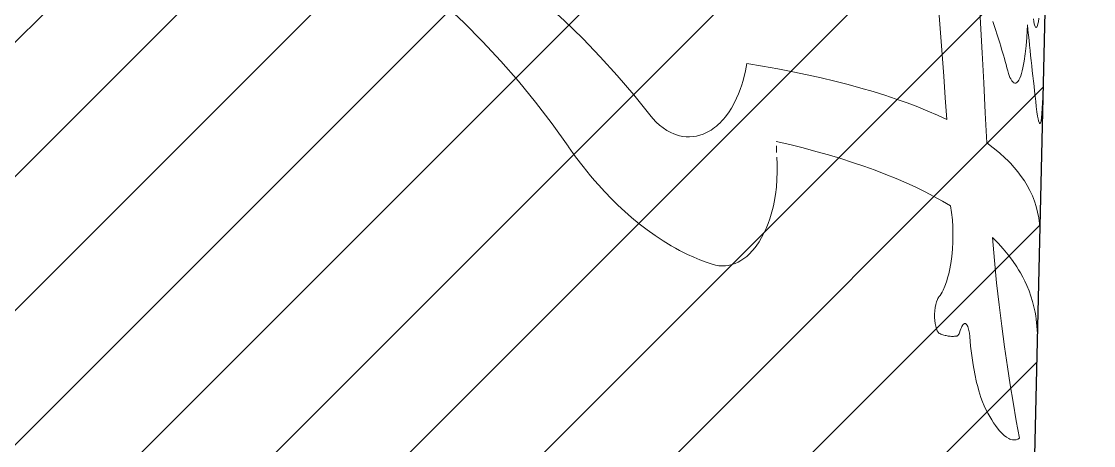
# Model space of a CAD drawing. Extents: x -99 to 297, y 0 to 529.
# Drawn here: x -52.44 to -29.84, y 201.58 to 210.53 of the extents above; entities that cross this region are included whole.
import ezdxf

# ---------------------------------------------------------------- set-up
doc = ezdxf.new("R2010")
doc.units = 0
doc.linetypes.add('DASHED', pattern=[15, 12, -3])

msp = doc.modelspace()

# ---------------------------------------------------------------- linework, layer by layer
at = {"color": 7, "lineweight": 30}
msp.add_line((-32.237, 151.402), (-29.838, 254.886), dxfattribs=at)
at = {"color": 7, "lineweight": 13}
for p, q in [((-96.773, 165.889), (-30.362, 232.3)), ((-96.708, 163.125), (-30.429, 229.405)), ((-96.644, 160.361), (-30.496, 226.509)), ((-96.58, 157.596), (-30.563, 223.614)), ((-96.516, 154.832), (-30.63, 220.718)), ((-96.452, 152.067), (-30.697, 217.822)), ((-96.668, 149.023), (-30.764, 214.927)), ((-97.784, 145.079), (-30.831, 212.031)), ((-98.639, 141.395), (-30.899, 209.136)), ((-98.837, 138.369), (-30.966, 206.24)), ((-98.837, 135.541), (-31.033, 203.345))]:
    msp.add_line(p, q, dxfattribs=at)
at = {"color": 7, "linetype": 'DASHED', "lineweight": 13, "ltscale": 0.005151}
msp.add_line((-30.891, 209.472), (-30.886, 209.678), dxfattribs=at)
at = {"color": 7, "linetype": 'DASHED', "lineweight": 13, "ltscale": 0.011943}
msp.add_line((-36.51, 207.519), (-36.529, 207.997), dxfattribs=at)
at = {"color": 7, "linetype": 'DASHED', "lineweight": 13}
for points in [[(-31.646, 209.483), (-31.631, 209.431), (-31.615, 209.384), (-31.6, 209.346), (-31.584, 209.312), (-31.562, 209.273), (-31.549, 209.257), (-31.536, 209.243), (-31.525, 209.234), (-31.514, 209.228), (-31.495, 209.223), (-31.476, 209.225), (-31.457, 209.235), (-31.438, 209.252), (-31.426, 209.268), (-31.414, 209.286), (-31.391, 209.332), (-31.374, 209.378), (-31.358, 209.429), (-31.342, 209.487), (-31.328, 209.55), (-31.302, 209.69), (-31.28, 209.845), (-31.261, 210.012), (-31.247, 210.186), (-31.239, 210.319), (-31.232, 210.454)], [(-31.107, 210.579), (-31.098, 210.524), (-31.088, 210.477), (-31.081, 210.451), (-31.074, 210.431), (-31.068, 210.417), (-31.062, 210.407), (-31.055, 210.401), (-31.05, 210.399), (-31.046, 210.4), (-31.041, 210.402), (-31.036, 210.407), (-31.028, 210.421), (-31.019, 210.442), (-31.01, 210.476), (-31.001, 210.519), (-30.989, 210.594)], [(-37.146, 209.641), (-37.174, 209.487), (-37.211, 209.335), (-37.231, 209.261), (-37.254, 209.188), (-37.287, 209.093), (-37.323, 209), (-37.362, 208.909), (-37.415, 208.801), (-37.474, 208.698), (-37.536, 208.601), (-37.604, 208.51), (-37.639, 208.468), (-37.676, 208.427), (-37.713, 208.388), (-37.751, 208.352), (-37.788, 208.319), (-37.827, 208.288), (-37.865, 208.26), (-37.903, 208.234), (-37.957, 208.202), (-38.011, 208.174), (-38.066, 208.15), (-38.137, 208.125), (-38.208, 208.107), (-38.281, 208.096), (-38.354, 208.091), (-38.427, 208.093), (-38.5, 208.102), (-38.564, 208.114), (-38.627, 208.132), (-38.69, 208.155), (-38.752, 208.183), (-38.792, 208.204), (-38.832, 208.227), (-38.911, 208.279), (-38.987, 208.339), (-39.06, 208.405), (-39.129, 208.479), (-39.195, 208.559)], [(-31.045, 208.731), (-31.032, 208.621), (-31.018, 208.529), (-31.008, 208.472), (-30.998, 208.428), (-30.985, 208.392), (-30.979, 208.382), (-30.974, 208.376), (-30.971, 208.375), (-30.967, 208.376), (-30.964, 208.378), (-30.958, 208.386), (-30.952, 208.403), (-30.945, 208.429), (-30.935, 208.496), (-30.926, 208.585), (-30.918, 208.696), (-30.907, 208.921), (-30.901, 209.092), (-30.891, 209.472)], [(-30.971, 206.023), (-30.971, 206.146), (-30.979, 206.268), (-30.994, 206.387), (-31.017, 206.505), (-31.046, 206.621), (-31.083, 206.736), (-31.127, 206.848), (-31.179, 206.959), (-31.238, 207.068), (-31.297, 207.164), (-31.361, 207.259), (-31.432, 207.352), (-31.509, 207.444), (-31.591, 207.534), (-31.645, 207.59), (-31.702, 207.645), (-31.822, 207.754), (-31.951, 207.86), (-32.089, 207.963)], [(-40.917, 207.897), (-40.909, 207.885), (-40.757, 207.673), (-40.601, 207.467), (-40.44, 207.269), (-40.359, 207.172), (-40.276, 207.078), (-40.141, 206.93), (-40.004, 206.788), (-39.864, 206.651), (-39.723, 206.519), (-39.579, 206.393), (-39.415, 206.258), (-39.25, 206.13), (-39.082, 206.011), (-38.913, 205.899), (-38.742, 205.795), (-38.655, 205.746), (-38.568, 205.698), (-38.483, 205.654), (-38.397, 205.613), (-38.267, 205.553), (-38.137, 205.499), (-38.007, 205.45), (-37.876, 205.406)], [(-37.876, 205.406), (-37.808, 205.387), (-37.738, 205.376), (-37.669, 205.371), (-37.6, 205.373), (-37.531, 205.383), (-37.463, 205.399), (-37.397, 205.421), (-37.333, 205.45), (-37.271, 205.485), (-37.21, 205.525), (-37.151, 205.572), (-37.115, 205.603), (-37.08, 205.637), (-37.046, 205.672), (-37.013, 205.71), (-36.949, 205.79), (-36.89, 205.877), (-36.836, 205.967), (-36.786, 206.063), (-36.74, 206.163), (-36.698, 206.267), (-36.664, 206.362), (-36.634, 206.461), (-36.606, 206.561), (-36.588, 206.638), (-36.572, 206.716), (-36.545, 206.874), (-36.525, 207.034), (-36.513, 207.195), (-36.508, 207.357), (-36.51, 207.519)], [(-32.852, 206.637), (-32.83, 206.494), (-32.815, 206.345), (-32.805, 206.192), (-32.802, 206.036), (-32.805, 205.879), (-32.814, 205.723), (-32.829, 205.569), (-32.849, 205.419), (-32.876, 205.275), (-32.892, 205.206), (-32.909, 205.139), (-32.939, 205.038), (-32.973, 204.944), (-33.011, 204.858), (-33.032, 204.819), (-33.053, 204.782), (-33.075, 204.749), (-33.097, 204.719)], [(-31.402, 201.74), (-31.468, 202.108), (-31.535, 202.502), (-31.594, 202.863), (-31.653, 203.241), (-31.714, 203.664), (-31.773, 204.101), (-31.829, 204.552), (-31.881, 205.015), (-31.928, 205.488), (-31.971, 205.97)], [(-31.971, 205.97), (-31.852, 205.852), (-31.742, 205.731), (-31.639, 205.608), (-31.544, 205.482), (-31.458, 205.354), (-31.417, 205.29), (-31.378, 205.224), (-31.33, 205.136), (-31.285, 205.047), (-31.244, 204.957), (-31.199, 204.847), (-31.159, 204.736), (-31.125, 204.623), (-31.095, 204.509), (-31.07, 204.394), (-31.057, 204.321), (-31.047, 204.248), (-31.038, 204.174), (-31.031, 204.099), (-31.023, 203.948), (-31.022, 203.795)], [(-33.097, 204.719), (-33.108, 204.705), (-33.119, 204.685), (-33.13, 204.664), (-33.149, 204.613), (-33.165, 204.557), (-33.177, 204.493), (-33.186, 204.424), (-33.19, 204.355), (-33.19, 204.286), (-33.186, 204.22), (-33.177, 204.155), (-33.166, 204.098), (-33.151, 204.047), (-33.132, 204.004), (-33.115, 203.976), (-33.097, 203.956), (-33.077, 203.943)], [(-32.647, 204.011), (-32.636, 204.045), (-32.625, 204.076), (-32.615, 204.097), (-32.604, 204.115), (-32.592, 204.132), (-32.578, 204.145), (-32.569, 204.151), (-32.56, 204.154), (-32.55, 204.155), (-32.541, 204.154), (-32.532, 204.15), (-32.523, 204.143), (-32.511, 204.131), (-32.5, 204.114), (-32.49, 204.093), (-32.48, 204.069), (-32.465, 204.013), (-32.454, 203.952), (-32.447, 203.886)], [(-32.723, 203.893), (-32.715, 203.895), (-32.707, 203.899), (-32.695, 203.91), (-32.684, 203.924), (-32.673, 203.942), (-32.663, 203.963), (-32.647, 204.011)], [(-32.447, 203.886), (-32.429, 203.682), (-32.406, 203.484), (-32.376, 203.285), (-32.342, 203.095), (-32.303, 202.915), (-32.281, 202.826), (-32.258, 202.74), (-32.235, 202.666), (-32.212, 202.596), (-32.178, 202.503), (-32.143, 202.418), (-32.106, 202.342)], [(-32.106, 202.342), (-32.065, 202.265), (-32.024, 202.193), (-31.984, 202.127), (-31.944, 202.065), (-31.906, 202.01), (-31.869, 201.958), (-31.818, 201.896), (-31.769, 201.842), (-31.72, 201.797), (-31.673, 201.76), (-31.627, 201.732), (-31.605, 201.722), (-31.583, 201.713), (-31.544, 201.704), (-31.506, 201.702), (-31.47, 201.707), (-31.435, 201.72), (-31.402, 201.74)]]:
    msp.add_lwpolyline(points, dxfattribs=at)
for centre, radius, start, end in [((-466.581, 186.203), 435.037, 2.86708, 4.20126), ((-474.586, 176.216), 442.831, 4.17507, 5.12381), ((-51.08, 204.213), 20.136, 15.174, 18.2696), ((167.656, 231.223), 199.97, 185.96159, 186.45803), ((-32.812, 204.526), 0.64, 245.5582, 278.0071)]:
    msp.add_arc(centre, radius, start, end, dxfattribs=at)
for centre, major_axis, ratio, start_param, end_param in [((-130.515, 108.743), (-86.561, -102.518), 0.351014, 3.046095, 3.236701), ((-387.628, -164.463), (-346.506, -375.123), 0.182924, 3.11117, 3.202297), ((-120.765, 187.643), (89.715, 18.903), 0.139153, 0.177833, 0.34254), ((-155.046, 172.764), (123.911, 31.843), 0.139358, 0.134641, 0.262453)]:
    msp.add_ellipse(centre, major_axis=major_axis, ratio=ratio, start_param=start_param, end_param=end_param, dxfattribs=at)

doc.saveas('drawing.dxf')
